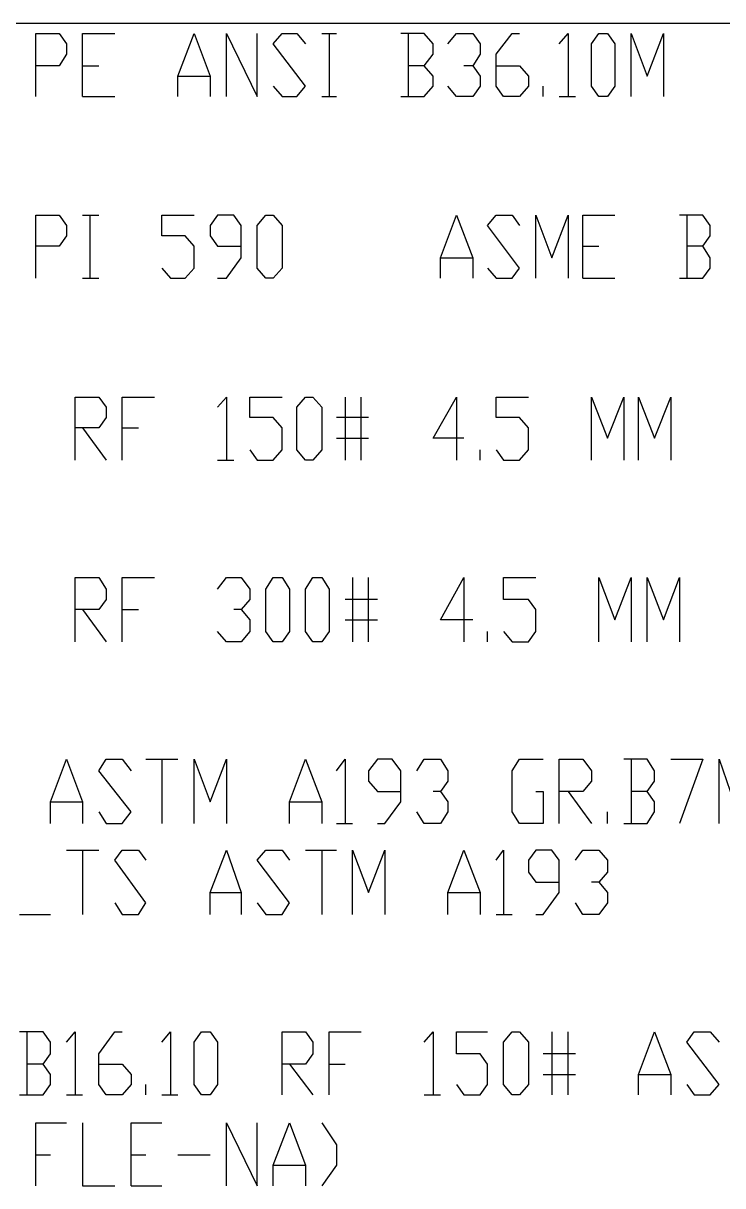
# Model space of a CAD drawing. Header units: millimetres. Extents: x 43 to 1147, y -811 to -31.
# Drawn here: x 1011 to 1068.2, y -477.3 to -382.1 of the extents above; entities that cross this region are included whole.
import ezdxf

# ---------------------------------------------------------------- set-up
doc = ezdxf.new("R2010")
doc.units = ezdxf.units.MM
doc.layers.add('EDITED_LINES', color=4, linetype='Continuous')

msp = doc.modelspace()

# ---------------------------------------------------------------- linework, layer by layer
at = {"layer": 'EDITED_LINES'}
for p, q in [((820.36, -382.12), (1137.28, -382.12)), ((1012, -388.12), (1012, -382.96)), ((1012, -382.96), (1013.92, -382.96)), ((1013.92, -382.96), (1014.52, -383.8)), ((1015.84, -388.12), (1015.84, -382.96)), ((1015.84, -382.96), (1018.48, -382.96)), ((1023.64, -386.44), (1024.96, -382.96)), ((1024.96, -382.96), (1026.28, -386.44)), ((1027.6, -388.12), (1027.6, -382.96)), ((1027.6, -382.96), (1030.12, -388.12)), ((1030.12, -388.12), (1030.12, -382.96)), ((1031.44, -383.8), (1032.16, -382.96)), ((1032.16, -382.96), (1033.36, -382.96)), ((1033.36, -382.96), (1034.08, -383.8)), ((1035.4, -382.96), (1036.6, -382.96)), ((1036, -382.96), (1036, -388.12)), ((1043.8, -382.96), (1041.88, -382.96)), ((1042.48, -382.96), (1042.48, -388.12)), ((1044.52, -383.8), (1043.8, -382.96)), ((1045.72, -383.8), (1046.44, -382.96)), ((1046.44, -382.96), (1047.76, -382.96)), ((1047.76, -382.96), (1048.36, -383.8)), ((1049.68, -384.64), (1051, -382.96)), ((1051, -382.96), (1051.6, -382.96)), ((1054.84, -383.8), (1055.56, -382.96)), ((1055.56, -382.96), (1055.56, -388.12)), ((1057.48, -383.8), (1058.08, -382.96)), ((1058.08, -382.96), (1058.8, -382.96)), ((1058.8, -382.96), (1059.4, -383.8)), ((1060.72, -388.12), (1060.72, -382.96)), ((1060.72, -382.96), (1062.04, -386.44)), ((1062.04, -386.44), (1063.36, -382.96)), ((1063.36, -382.96), (1063.36, -388.12)), ((1014.52, -383.8), (1014.52, -384.64)), ((1034.08, -387.28), (1031.44, -383.8)), ((1044.52, -384.64), (1044.52, -383.8)), ((1048.36, -383.8), (1048.36, -384.64)), ((1057.48, -387.28), (1057.48, -383.8)), ((1059.4, -383.8), (1059.4, -387.28)), ((1014.52, -384.64), (1013.92, -385.6)), ((1043.8, -385.6), (1044.52, -384.64)), ((1048.36, -384.64), (1047.76, -385.6)), ((1049.68, -387.28), (1049.68, -384.64)), ((1013.92, -385.6), (1012, -385.6)), ((1015.84, -385.6), (1017.16, -385.6)), ((1043.8, -385.6), (1042.48, -385.6)), ((1044.52, -386.44), (1043.8, -385.6)), ((1047.76, -385.6), (1047.04, -385.6)), ((1047.76, -385.6), (1048.36, -386.44)), ((1049.68, -385.6), (1051.6, -385.6)), ((1051.6, -385.6), (1052.32, -386.44)), ((1023.64, -388.12), (1023.64, -386.44)), ((1023.64, -386.44), (1026.28, -386.44)), ((1026.28, -386.44), (1026.28, -388.12)), ((1031.44, -387.28), (1032.16, -388.12)), ((1033.36, -388.12), (1034.08, -387.28)), ((1043.8, -388.12), (1044.52, -387.28)), ((1044.52, -387.28), (1044.52, -386.44)), ((1046.44, -388.12), (1045.72, -387.28)), ((1048.36, -387.28), (1047.76, -388.12)), ((1048.36, -386.44), (1048.36, -387.28)), ((1050.28, -388.12), (1049.68, -387.28)), ((1052.32, -387.28), (1051.6, -388.12)), ((1052.32, -386.44), (1052.32, -387.28)), ((1053.52, -388.12), (1053.52, -387.28)), ((1058.08, -388.12), (1057.48, -387.28)), ((1059.4, -387.28), (1058.8, -388.12)), ((1015.84, -388.12), (1018.48, -388.12)), ((1032.16, -388.12), (1033.36, -388.12)), ((1035.4, -388.12), (1036.6, -388.12)), ((1041.88, -388.12), (1043.8, -388.12)), ((1047.76, -388.12), (1046.44, -388.12)), ((1051.6, -388.12), (1050.28, -388.12)), ((1054.84, -388.12), (1056.16, -388.12)), ((1058.8, -388.12), (1058.08, -388.12)), ((1012, -403), (1012, -397.84)), ((1012, -397.84), (1013.92, -397.84)), ((1013.92, -397.84), (1014.52, -398.68)), ((1014.52, -398.68), (1014.52, -399.52)), ((1015.84, -397.84), (1017.16, -397.84)), ((1016.44, -397.84), (1016.44, -403)), ((1022.32, -399.52), (1022.32, -397.84)), ((1022.32, -397.84), (1024.96, -397.84)), ((1026.88, -397.84), (1026.28, -398.68)), ((1026.28, -398.68), (1026.28, -399.52)), ((1028.2, -397.84), (1026.88, -397.84)), ((1028.8, -398.68), (1028.2, -397.84)), ((1028.8, -401.32), (1028.8, -398.68)), ((1030.12, -398.68), (1030.84, -397.84)), ((1030.12, -402.16), (1030.12, -398.68)), ((1030.84, -397.84), (1031.44, -397.84)), ((1031.44, -397.84), (1032.16, -398.68)), ((1032.16, -398.68), (1032.16, -402.16)), ((1045.12, -401.32), (1046.44, -397.84)), ((1046.44, -397.84), (1047.76, -401.32)), ((1048.96, -398.68), (1049.68, -397.84)), ((1051.6, -402.16), (1048.96, -398.68)), ((1049.68, -397.84), (1051, -397.84)), ((1051, -397.84), (1051.6, -398.68)), ((1052.92, -403), (1052.92, -397.84)), ((1052.92, -397.84), (1054.24, -401.32)), ((1054.24, -401.32), (1055.56, -397.84)), ((1055.56, -397.84), (1055.56, -403)), ((1056.76, -403), (1056.76, -397.84)), ((1056.76, -397.84), (1059.4, -397.84)), ((1066.6, -397.84), (1064.68, -397.84)), ((1065.28, -397.84), (1065.28, -403)), ((1067.2, -398.68), (1066.6, -397.84)), ((1067.2, -399.52), (1067.2, -398.68)), ((1014.52, -399.52), (1013.92, -400.36)), ((1024.24, -399.52), (1022.32, -399.52)), ((1024.96, -400.36), (1024.24, -399.52)), ((1026.28, -399.52), (1026.88, -400.36)), ((1066.6, -400.36), (1067.2, -399.52)), ((1013.92, -400.36), (1012, -400.36)), ((1024.96, -402.16), (1024.96, -400.36)), ((1026.88, -400.36), (1028.8, -400.36)), ((1056.76, -400.36), (1058.08, -400.36)), ((1066.6, -400.36), (1065.28, -400.36)), ((1067.2, -401.32), (1066.6, -400.36)), ((1027.6, -403), (1028.8, -401.32)), ((1045.12, -403), (1045.12, -401.32)), ((1045.12, -401.32), (1047.76, -401.32)), ((1047.76, -401.32), (1047.76, -403)), ((1067.2, -402.16), (1067.2, -401.32)), ((1022.32, -402.16), (1023.04, -403)), ((1024.24, -403), (1024.96, -402.16)), ((1030.84, -403), (1030.12, -402.16)), ((1032.16, -402.16), (1031.44, -403)), ((1048.96, -402.16), (1049.68, -403)), ((1051, -403), (1051.6, -402.16)), ((1066.6, -403), (1067.2, -402.16)), ((1015.84, -403), (1017.16, -403)), ((1023.04, -403), (1024.24, -403)), ((1026.88, -403), (1027.6, -403)), ((1031.44, -403), (1030.84, -403)), ((1049.68, -403), (1051, -403)), ((1056.76, -403), (1059.4, -403)), ((1064.68, -403), (1066.6, -403)), ((1015.24, -417.88), (1015.24, -412.72)), ((1015.24, -412.72), (1017.16, -412.72)), ((1017.16, -412.72), (1017.76, -413.56)), ((1019.08, -417.88), (1019.08, -412.72)), ((1019.08, -412.72), (1021.72, -412.72)), ((1026.88, -413.56), (1027.6, -412.72)), ((1027.6, -412.72), (1027.6, -417.88)), ((1029.52, -414.4), (1029.52, -412.72)), ((1029.52, -412.72), (1032.16, -412.72)), ((1033.36, -413.56), (1034.08, -412.72)), ((1034.08, -412.72), (1034.68, -412.72)), ((1034.68, -412.72), (1035.4, -413.56)), ((1037.32, -412.72), (1037.32, -417.88)), ((1038.64, -417.88), (1038.64, -412.72)), ((1044.52, -416.08), (1046.44, -412.72)), ((1046.44, -412.72), (1046.44, -417.88)), ((1049.68, -414.4), (1049.68, -412.72)), ((1049.68, -412.72), (1052.32, -412.72)), ((1057.48, -417.88), (1057.48, -412.72)), ((1057.48, -412.72), (1058.8, -416.08)), ((1058.8, -416.08), (1060.12, -412.72)), ((1060.12, -412.72), (1060.12, -417.88)), ((1061.32, -417.88), (1061.32, -412.72)), ((1061.32, -412.72), (1062.64, -416.08)), ((1062.64, -416.08), (1063.96, -412.72)), ((1063.96, -412.72), (1063.96, -417.88)), ((1017.76, -413.56), (1017.76, -414.4)), ((1033.36, -417.04), (1033.36, -413.56)), ((1035.4, -413.56), (1035.4, -417.04)), ((1017.76, -414.4), (1017.16, -415.24)), ((1031.44, -414.4), (1029.52, -414.4)), ((1032.16, -415.24), (1031.44, -414.4)), ((1039.24, -414.4), (1036.6, -414.4)), ((1051.6, -414.4), (1049.68, -414.4)), ((1052.32, -415.24), (1051.6, -414.4)), ((1017.16, -415.24), (1015.24, -415.24)), ((1015.84, -415.24), (1017.76, -417.88)), ((1019.08, -415.24), (1020.4, -415.24)), ((1032.16, -417.04), (1032.16, -415.24)), ((1052.32, -417.04), (1052.32, -415.24)), ((1036.6, -416.08), (1039.24, -416.08)), ((1047.04, -416.08), (1044.52, -416.08)), ((1029.52, -417.04), (1030.12, -417.88)), ((1031.44, -417.88), (1032.16, -417.04)), ((1034.08, -417.88), (1033.36, -417.04)), ((1035.4, -417.04), (1034.68, -417.88)), ((1048.36, -417.88), (1048.36, -417.04)), ((1049.68, -417.04), (1050.28, -417.88)), ((1051.6, -417.88), (1052.32, -417.04)), ((1026.88, -417.88), (1028.2, -417.88)), ((1030.12, -417.88), (1031.44, -417.88)), ((1034.68, -417.88), (1034.08, -417.88)), ((1050.28, -417.88), (1051.6, -417.88)), ((1015.24, -432.76), (1015.24, -427.48)), ((1015.24, -427.48), (1017.16, -427.48)), ((1017.16, -427.48), (1017.76, -428.44)), ((1019.08, -432.76), (1019.08, -427.48)), ((1019.08, -427.48), (1021.72, -427.48)), ((1026.88, -428.44), (1027.6, -427.48)), ((1027.6, -427.48), (1028.8, -427.48)), ((1028.8, -427.48), (1029.52, -428.44)), ((1030.84, -428.44), (1031.44, -427.48)), ((1031.44, -427.48), (1032.16, -427.48)), ((1032.16, -427.48), (1032.76, -428.44)), ((1034.08, -428.44), (1034.68, -427.48)), ((1034.68, -427.48), (1035.4, -427.48)), ((1035.4, -427.48), (1036, -428.44)), ((1037.92, -427.48), (1037.92, -432.76)), ((1039.24, -432.76), (1039.24, -427.48)), ((1045.12, -430.96), (1047.04, -427.48)), ((1047.04, -427.48), (1047.04, -432.76)), ((1050.28, -429.28), (1050.28, -427.48)), ((1050.28, -427.48), (1052.92, -427.48)), ((1058.08, -432.76), (1058.08, -427.48)), ((1058.08, -427.48), (1059.4, -430.96)), ((1059.4, -430.96), (1060.72, -427.48)), ((1060.72, -427.48), (1060.72, -432.76)), ((1062.04, -432.76), (1062.04, -427.48)), ((1062.04, -427.48), (1063.36, -430.96)), ((1063.36, -430.96), (1064.68, -427.48)), ((1064.68, -427.48), (1064.68, -432.76)), ((1017.76, -428.44), (1017.76, -429.28)), ((1029.52, -428.44), (1029.52, -429.28)), ((1030.84, -431.92), (1030.84, -428.44)), ((1032.76, -428.44), (1032.76, -431.92)), ((1034.08, -431.92), (1034.08, -428.44)), ((1036, -428.44), (1036, -431.92)), ((1017.16, -430.12), (1015.24, -430.12)), ((1015.84, -430.12), (1017.76, -432.76)), ((1017.76, -429.28), (1017.16, -430.12)), ((1019.08, -430.12), (1020.4, -430.12)), ((1028.8, -430.12), (1028.2, -430.12)), ((1029.52, -429.28), (1028.8, -430.12)), ((1028.8, -430.12), (1029.52, -430.96)), ((1039.96, -429.28), (1037.32, -429.28)), ((1052.32, -429.28), (1050.28, -429.28)), ((1052.92, -430.12), (1052.32, -429.28)), ((1052.92, -431.92), (1052.92, -430.12)), ((1029.52, -430.96), (1029.52, -431.92)), ((1037.32, -430.96), (1039.96, -430.96)), ((1047.76, -430.96), (1045.12, -430.96)), ((1027.6, -432.76), (1026.88, -431.92)), ((1029.52, -431.92), (1028.8, -432.76)), ((1031.44, -432.76), (1030.84, -431.92)), ((1032.76, -431.92), (1032.16, -432.76)), ((1034.68, -432.76), (1034.08, -431.92)), ((1036, -431.92), (1035.4, -432.76)), ((1048.96, -432.76), (1048.96, -431.92)), ((1050.28, -431.92), (1051, -432.76)), ((1052.32, -432.76), (1052.92, -431.92)), ((1028.8, -432.76), (1027.6, -432.76)), ((1032.16, -432.76), (1031.44, -432.76)), ((1035.4, -432.76), (1034.68, -432.76)), ((1051, -432.76), (1052.32, -432.76)), ((1013.2, -445.84), (1014.52, -442.36)), ((1014.52, -442.36), (1015.84, -445.84)), ((1017.16, -443.32), (1017.76, -442.36)), ((1017.76, -442.36), (1019.08, -442.36)), ((1019.08, -442.36), (1019.8, -443.32)), ((1021, -442.36), (1023.64, -442.36)), ((1022.32, -442.36), (1022.32, -447.64)), ((1024.96, -447.64), (1024.96, -442.36)), ((1024.96, -442.36), (1026.28, -445.84)), ((1026.28, -445.84), (1027.6, -442.36)), ((1027.6, -442.36), (1027.6, -447.64)), ((1032.76, -445.84), (1034.08, -442.36)), ((1034.08, -442.36), (1035.4, -445.84)), ((1036.6, -443.32), (1037.32, -442.36)), ((1037.32, -442.36), (1037.32, -447.64)), ((1039.96, -442.36), (1039.24, -443.32)), ((1041.16, -442.36), (1039.96, -442.36)), ((1041.88, -443.32), (1041.16, -442.36)), ((1043.2, -443.32), (1043.8, -442.36)), ((1043.8, -442.36), (1045.12, -442.36)), ((1045.12, -442.36), (1045.72, -443.32)), ((1051, -443.32), (1051.6, -442.36)), ((1051.6, -442.36), (1053.52, -442.36)), ((1054.84, -447.64), (1054.84, -442.36)), ((1054.84, -442.36), (1056.76, -442.36)), ((1056.76, -442.36), (1057.48, -443.32)), ((1062.04, -442.36), (1060.12, -442.36)), ((1060.72, -442.36), (1060.72, -447.64)), ((1062.64, -443.32), (1062.04, -442.36)), ((1063.96, -442.36), (1066.6, -442.36)), ((1066.6, -442.36), (1064.68, -447.64)), ((1067.92, -447.64), (1067.92, -442.36)), ((1067.92, -442.36), (1069.12, -445.84)), ((1019.8, -446.68), (1017.16, -443.32)), ((1039.24, -443.32), (1039.24, -444.16)), ((1041.88, -445.84), (1041.88, -443.32)), ((1045.72, -443.32), (1045.72, -444.16)), ((1051, -446.68), (1051, -443.32)), ((1057.48, -443.32), (1057.48, -444.16)), ((1062.64, -444.16), (1062.64, -443.32)), ((1039.24, -444.16), (1039.96, -445)), ((1045.72, -444.16), (1045.12, -445)), ((1057.48, -444.16), (1056.76, -445)), ((1062.04, -445), (1062.64, -444.16)), ((1039.96, -445), (1041.88, -445)), ((1045.12, -445), (1044.52, -445)), ((1045.12, -445), (1045.72, -445.84)), ((1052.92, -445), (1053.52, -445)), ((1053.52, -445), (1053.52, -447.64)), ((1056.76, -445), (1054.84, -445)), ((1055.56, -445), (1057.48, -447.64)), ((1062.04, -445), (1060.72, -445)), ((1062.64, -445.84), (1062.04, -445)), ((1013.2, -447.64), (1013.2, -445.84)), ((1013.2, -445.84), (1015.84, -445.84)), ((1015.84, -445.84), (1015.84, -447.64)), ((1032.76, -447.64), (1032.76, -445.84)), ((1032.76, -445.84), (1035.4, -445.84)), ((1035.4, -445.84), (1035.4, -447.64)), ((1040.56, -447.64), (1041.88, -445.84)), ((1045.72, -445.84), (1045.72, -446.68)), ((1062.64, -446.68), (1062.64, -445.84)), ((1017.16, -446.68), (1017.76, -447.64)), ((1019.08, -447.64), (1019.8, -446.68)), ((1043.8, -447.64), (1043.2, -446.68)), ((1045.72, -446.68), (1045.12, -447.64)), ((1051.6, -447.64), (1051, -446.68)), ((1058.8, -447.64), (1058.8, -446.68)), ((1062.04, -447.64), (1062.64, -446.68)), ((1017.76, -447.64), (1019.08, -447.64)), ((1036.6, -447.64), (1037.92, -447.64)), ((1039.96, -447.64), (1040.56, -447.64)), ((1045.12, -447.64), (1043.8, -447.64)), ((1053.52, -447.64), (1051.6, -447.64)), ((1060.12, -447.64), (1062.04, -447.64)), ((1014.52, -449.8), (1017.16, -449.8)), ((1015.84, -449.8), (1015.84, -455.08)), ((1018.48, -450.64), (1019.08, -449.8)), ((1019.08, -449.8), (1020.4, -449.8)), ((1020.4, -449.8), (1021, -450.64)), ((1026.28, -453.28), (1027.6, -449.8)), ((1027.6, -449.8), (1028.8, -453.28)), ((1030.12, -450.64), (1030.84, -449.8)), ((1030.84, -449.8), (1032.16, -449.8)), ((1032.16, -449.8), (1032.76, -450.64)), ((1034.08, -449.8), (1036.6, -449.8)), ((1035.4, -449.8), (1035.4, -455.08)), ((1037.92, -455.08), (1037.92, -449.8)), ((1037.92, -449.8), (1039.24, -453.28)), ((1039.24, -453.28), (1040.56, -449.8)), ((1040.56, -449.8), (1040.56, -455.08)), ((1045.72, -453.28), (1047.04, -449.8)), ((1047.04, -449.8), (1048.36, -453.28)), ((1049.68, -450.64), (1050.28, -449.8)), ((1050.28, -449.8), (1050.28, -455.08)), ((1052.92, -449.8), (1052.32, -450.64)), ((1054.24, -449.8), (1052.92, -449.8)), ((1054.84, -450.64), (1054.24, -449.8)), ((1056.16, -450.64), (1056.76, -449.8)), ((1056.76, -449.8), (1058.08, -449.8)), ((1058.08, -449.8), (1058.8, -450.64)), ((1021, -454.12), (1018.48, -450.64)), ((1032.76, -454.12), (1030.12, -450.64)), ((1052.32, -450.64), (1052.32, -451.6)), ((1054.84, -453.28), (1054.84, -450.64)), ((1058.8, -450.64), (1058.8, -451.6)), ((1052.32, -451.6), (1052.92, -452.44)), ((1058.8, -451.6), (1058.08, -452.44)), ((1052.92, -452.44), (1054.84, -452.44)), ((1058.08, -452.44), (1057.48, -452.44)), ((1058.08, -452.44), (1058.8, -453.28)), ((1026.28, -455.08), (1026.28, -453.28)), ((1026.28, -453.28), (1028.8, -453.28)), ((1028.8, -453.28), (1028.8, -455.08)), ((1045.72, -455.08), (1045.72, -453.28)), ((1045.72, -453.28), (1048.36, -453.28)), ((1048.36, -453.28), (1048.36, -455.08)), ((1053.52, -455.08), (1054.84, -453.28)), ((1058.8, -453.28), (1058.8, -454.12)), ((1018.48, -454.12), (1019.08, -455.08)), ((1020.4, -455.08), (1021, -454.12)), ((1030.12, -454.12), (1030.84, -455.08)), ((1032.16, -455.08), (1032.76, -454.12)), ((1056.76, -455.08), (1056.16, -454.12)), ((1058.8, -454.12), (1058.08, -455.08)), ((1010.68, -455.08), (1013.2, -455.08)), ((1019.08, -455.08), (1020.4, -455.08)), ((1030.84, -455.08), (1032.16, -455.08)), ((1049.68, -455.08), (1051, -455.08)), ((1052.92, -455.08), (1053.52, -455.08)), ((1058.08, -455.08), (1056.76, -455.08)), ((1012.6, -464.68), (1010.68, -464.68)), ((1011.28, -464.68), (1011.28, -469.84)), ((1013.2, -465.52), (1012.6, -464.68)), ((1014.52, -465.52), (1015.24, -464.68)), ((1015.24, -464.68), (1015.24, -469.84)), ((1017.16, -466.48), (1018.48, -464.68)), ((1018.48, -464.68), (1019.08, -464.68)), ((1022.32, -465.52), (1023.04, -464.68)), ((1023.04, -464.68), (1023.04, -469.84)), ((1024.96, -465.52), (1025.56, -464.68)), ((1025.56, -464.68), (1026.28, -464.68)), ((1026.28, -464.68), (1026.88, -465.52)), ((1032.16, -469.84), (1032.16, -464.68)), ((1032.16, -464.68), (1034.08, -464.68)), ((1034.08, -464.68), (1034.68, -465.52)), ((1036, -469.84), (1036, -464.68)), ((1036, -464.68), (1038.64, -464.68)), ((1043.8, -465.52), (1044.52, -464.68)), ((1044.52, -464.68), (1044.52, -469.84)), ((1046.44, -466.48), (1046.44, -464.68)), ((1046.44, -464.68), (1048.96, -464.68)), ((1050.28, -465.52), (1051, -464.68)), ((1051, -464.68), (1051.6, -464.68)), ((1051.6, -464.68), (1052.32, -465.52)), ((1054.24, -464.68), (1054.24, -469.84)), ((1055.56, -469.84), (1055.56, -464.68)), ((1061.32, -468.16), (1062.64, -464.68)), ((1062.64, -464.68), (1063.96, -468.16)), ((1065.28, -465.52), (1065.88, -464.68)), ((1065.88, -464.68), (1067.2, -464.68)), ((1067.2, -464.68), (1067.92, -465.52)), ((1013.2, -466.48), (1013.2, -465.52)), ((1024.96, -469), (1024.96, -465.52)), ((1026.88, -465.52), (1026.88, -469)), ((1034.68, -465.52), (1034.68, -466.48)), ((1050.28, -469), (1050.28, -465.52)), ((1052.32, -465.52), (1052.32, -469)), ((1067.92, -469), (1065.28, -465.52)), ((1012.6, -467.32), (1013.2, -466.48)), ((1017.16, -469), (1017.16, -466.48)), ((1034.68, -466.48), (1034.08, -467.32)), ((1048.36, -466.48), (1046.44, -466.48)), ((1048.96, -467.32), (1048.36, -466.48)), ((1056.16, -466.48), (1053.52, -466.48)), ((1012.6, -467.32), (1011.28, -467.32)), ((1013.2, -468.16), (1012.6, -467.32)), ((1013.2, -469), (1013.2, -468.16)), ((1017.16, -467.32), (1019.08, -467.32)), ((1019.08, -467.32), (1019.8, -468.16)), ((1019.8, -468.16), (1019.8, -469)), ((1034.08, -467.32), (1032.16, -467.32)), ((1032.76, -467.32), (1034.68, -469.84)), ((1036, -467.32), (1037.32, -467.32)), ((1048.96, -469), (1048.96, -467.32)), ((1053.52, -468.16), (1056.16, -468.16)), ((1061.32, -469.84), (1061.32, -468.16)), ((1061.32, -468.16), (1063.96, -468.16)), ((1063.96, -468.16), (1063.96, -469.84)), ((1012.6, -469.84), (1013.2, -469)), ((1017.76, -469.84), (1017.16, -469)), ((1019.8, -469), (1019.08, -469.84)), ((1021, -469.84), (1021, -469)), ((1025.56, -469.84), (1024.96, -469)), ((1026.88, -469), (1026.28, -469.84)), ((1046.44, -469), (1047.04, -469.84)), ((1048.36, -469.84), (1048.96, -469)), ((1051, -469.84), (1050.28, -469)), ((1052.32, -469), (1051.6, -469.84)), ((1065.28, -469), (1065.88, -469.84)), ((1067.2, -469.84), (1067.92, -469)), ((1010.68, -469.84), (1012.6, -469.84)), ((1014.52, -469.84), (1015.84, -469.84)), ((1019.08, -469.84), (1017.76, -469.84)), ((1022.32, -469.84), (1023.64, -469.84)), ((1026.28, -469.84), (1025.56, -469.84)), ((1043.8, -469.84), (1045.12, -469.84)), ((1047.04, -469.84), (1048.36, -469.84)), ((1051.6, -469.84), (1051, -469.84)), ((1065.88, -469.84), (1067.2, -469.84)), ((1012, -477.28), (1012, -472.12)), ((1012, -472.12), (1014.52, -472.12)), ((1015.84, -472.12), (1015.84, -477.28)), ((1019.8, -477.28), (1019.8, -472.12)), ((1019.8, -472.12), (1022.32, -472.12)), ((1027.6, -477.28), (1027.6, -472.12)), ((1027.6, -472.12), (1030.12, -477.28)), ((1030.12, -477.28), (1030.12, -472.12)), ((1031.44, -475.6), (1032.76, -472.12)), ((1032.76, -472.12), (1034.08, -475.6)), ((1035.4, -472.12), (1036.6, -473.92)), ((1012, -474.76), (1013.2, -474.76)), ((1019.8, -474.76), (1021, -474.76)), ((1023.64, -474.76), (1026.28, -474.76)), ((1036.6, -473.92), (1036.6, -475.6)), ((1031.44, -477.28), (1031.44, -475.6)), ((1031.44, -475.6), (1034.08, -475.6)), ((1034.08, -475.6), (1034.08, -477.28)), ((1036.6, -475.6), (1035.4, -477.28)), ((1015.84, -477.28), (1018.48, -477.28)), ((1019.8, -477.28), (1022.32, -477.28))]:
    msp.add_line(p, q, dxfattribs=at)

doc.saveas('drawing.dxf')
